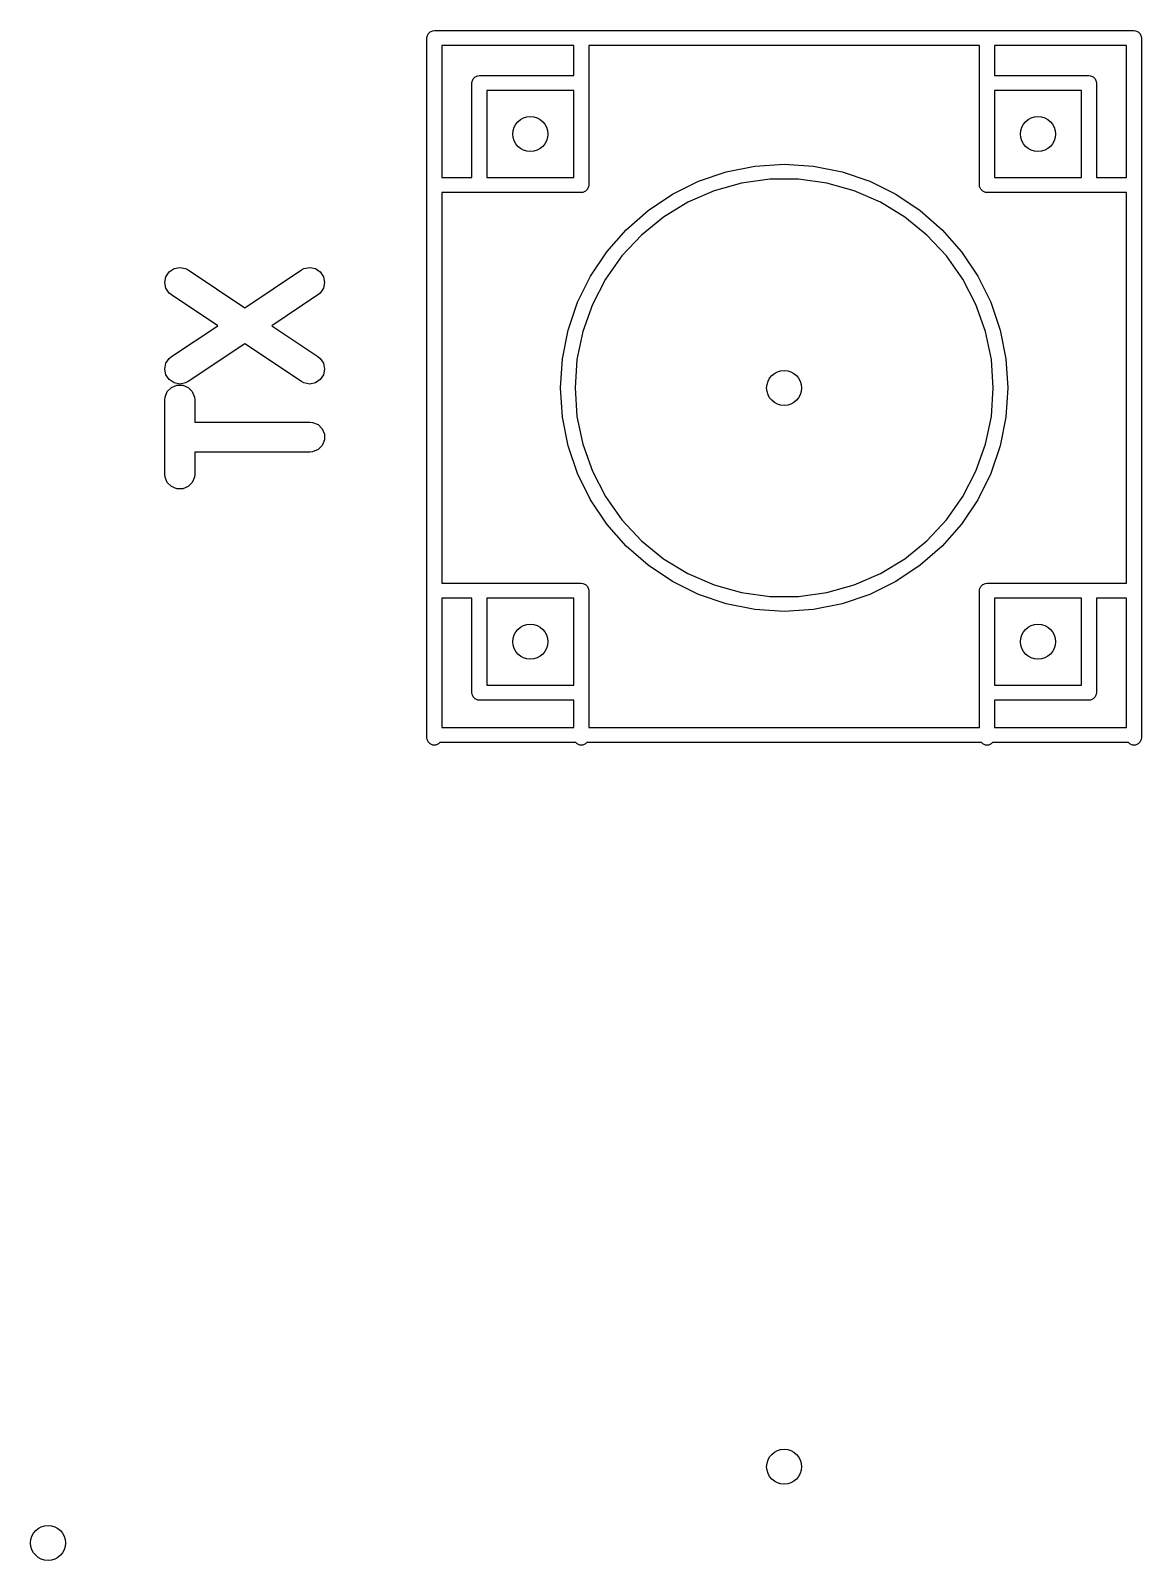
# Model space of a CAD drawing. Extents: x 4.85 to 7.17, y -4.82 to -3.28.
# Drawn here: x 6.729 to 7.167, y -4.665 to -4.062 of the extents above; entities that cross this region are included whole.
import ezdxf

# ---------------------------------------------------------------- set-up
doc = ezdxf.new("R2010")
doc.units = 0
doc.header["$MEASUREMENT"] = 0
doc.layers.add('BLACK', color=7, linetype='CONTINUOUS')

msp = doc.modelspace()

# ---------------------------------------------------------------- linework, layer by layer
at = {"layer": 'BLACK', "linetype": 'CONTINUOUS'}
for p, q in [((6.88532, -4.06526), (6.88537, -4.06469)), ((6.88532, -4.34085), (6.88532, -4.06526)), ((6.88537, -4.06469), (6.88581, -4.06362)), ((6.88581, -4.06362), (6.88663, -4.06281)), ((6.88663, -4.06281), (6.88769, -4.06237)), ((6.88769, -4.06237), (6.88827, -4.06231)), ((6.88827, -4.06231), (7.16386, -4.06231)), ((7.16386, -4.06231), (7.16444, -4.06237)), ((7.16444, -4.06237), (7.1655, -4.06281)), ((7.1655, -4.06281), (7.16632, -4.06362)), ((7.16632, -4.06362), (7.16676, -4.06469)), ((7.16676, -4.06469), (7.16681, -4.06526)), ((7.16681, -4.06526), (7.16681, -4.34085)), ((6.89122, -4.06822), (6.89122, -4.12018)), ((6.94319, -4.06822), (6.89122, -4.06822)), ((6.94319, -4.08003), (6.94319, -4.06822)), ((6.9491, -4.06822), (6.9491, -4.12314)), ((7.10303, -4.06822), (6.9491, -4.06822)), ((7.10303, -4.12314), (7.10303, -4.06822)), ((7.10894, -4.06822), (7.10894, -4.08003)), ((7.16091, -4.06822), (7.10894, -4.06822)), ((7.16091, -4.12018), (7.16091, -4.06822)), ((6.90303, -4.08298), (6.90309, -4.0824)), ((6.90303, -4.12018), (6.90303, -4.08298)), ((6.90309, -4.0824), (6.90353, -4.08134)), ((6.90353, -4.08134), (6.90435, -4.08052)), ((6.90435, -4.08052), (6.90541, -4.08008)), ((6.90541, -4.08008), (6.90599, -4.08003)), ((6.90599, -4.08003), (6.94319, -4.08003)), ((7.10894, -4.08003), (7.14614, -4.08003)), ((7.14614, -4.08003), (7.14672, -4.08008)), ((7.14672, -4.08008), (7.14778, -4.08052)), ((7.14778, -4.08052), (7.1486, -4.08134)), ((7.1486, -4.08134), (7.14904, -4.0824)), ((7.14904, -4.0824), (7.1491, -4.08298)), ((7.1491, -4.08298), (7.1491, -4.12018)), ((6.90894, -4.08593), (6.90894, -4.12018)), ((6.94319, -4.08593), (6.90894, -4.08593)), ((6.94319, -4.12018), (6.94319, -4.08593)), ((7.10894, -4.08593), (7.10894, -4.12018)), ((7.14319, -4.08593), (7.10894, -4.08593)), ((7.14319, -4.12018), (7.14319, -4.08593)), ((7.00326, -4.11796), (7.01457, -4.11571)), ((7.01457, -4.11571), (7.02606, -4.11496)), ((7.02606, -4.11496), (7.03756, -4.11571)), ((7.03756, -4.11571), (7.04887, -4.11796)), ((6.89122, -4.12018), (6.90303, -4.12018)), ((6.90894, -4.12018), (6.94319, -4.12018)), ((6.98201, -4.12676), (6.99235, -4.12166)), ((6.99235, -4.12166), (7.00326, -4.11796)), ((7.02044, -4.12086), (7.0093, -4.12239)), ((7.03169, -4.12086), (7.02044, -4.12086)), ((7.04283, -4.12239), (7.03169, -4.12086)), ((7.04887, -4.11796), (7.05978, -4.12166)), ((7.05978, -4.12166), (7.07012, -4.12676)), ((7.10894, -4.12018), (7.14319, -4.12018)), ((7.1491, -4.12018), (7.16091, -4.12018)), ((6.94614, -4.12609), (6.89122, -4.12609)), ((6.89122, -4.12609), (6.89122, -4.28003)), ((6.94672, -4.12603), (6.94614, -4.12609)), ((6.94778, -4.12559), (6.94672, -4.12603)), ((6.9486, -4.12478), (6.94778, -4.12559)), ((6.94904, -4.12371), (6.9486, -4.12478)), ((6.9491, -4.12314), (6.94904, -4.12371)), ((6.97243, -4.13316), (6.98201, -4.12676)), ((6.99847, -4.12543), (6.98816, -4.12991)), ((7.0093, -4.12239), (6.99847, -4.12543)), ((7.05366, -4.12543), (7.04283, -4.12239)), ((7.06397, -4.12991), (7.05366, -4.12543)), ((7.07012, -4.12676), (7.0797, -4.13316)), ((7.10309, -4.12371), (7.10303, -4.12314)), ((7.10353, -4.12478), (7.10309, -4.12371)), ((7.10435, -4.12559), (7.10353, -4.12478)), ((7.10541, -4.12603), (7.10435, -4.12559)), ((7.10599, -4.12609), (7.10541, -4.12603)), ((7.16091, -4.12609), (7.10599, -4.12609)), ((7.16091, -4.28003), (7.16091, -4.12609)), ((6.96377, -4.14076), (6.97243, -4.13316)), ((6.98816, -4.12991), (6.97855, -4.13575)), ((7.07358, -4.13575), (7.06397, -4.12991)), ((7.0797, -4.13316), (7.08836, -4.14076)), ((6.97855, -4.13575), (6.96983, -4.14285)), ((7.0823, -4.14285), (7.07358, -4.13575)), ((6.95617, -4.14943), (6.96377, -4.14076)), ((6.96983, -4.14285), (6.96215, -4.15106)), ((7.08997, -4.15106), (7.0823, -4.14285)), ((7.08836, -4.14076), (7.09596, -4.14943)), ((6.94977, -4.15901), (6.95617, -4.14943)), ((6.96215, -4.15106), (6.95567, -4.16025)), ((7.09646, -4.16025), (7.08997, -4.15106)), ((7.09596, -4.14943), (7.10236, -4.15901)), ((6.78249, -4.15925), (6.78377, -4.15733)), ((6.78377, -4.15733), (6.78568, -4.15605)), ((6.78568, -4.15605), (6.78794, -4.1556)), ((6.78794, -4.1556), (6.7902, -4.15604)), ((6.7902, -4.15604), (6.79122, -4.15659)), ((6.79122, -4.15659), (6.81354, -4.17146)), ((6.81354, -4.17146), (6.83585, -4.15659)), ((6.83585, -4.15659), (6.83687, -4.15604)), ((6.83687, -4.15604), (6.83913, -4.1556)), ((6.83913, -4.1556), (6.84139, -4.15605)), ((6.84139, -4.15605), (6.84331, -4.15733)), ((6.84331, -4.15733), (6.84459, -4.15925)), ((6.78204, -4.16151), (6.78249, -4.15925)), ((6.78249, -4.16377), (6.78204, -4.16151)), ((6.78378, -4.16568), (6.78249, -4.16377)), ((6.84458, -4.16377), (6.8433, -4.16568)), ((6.84503, -4.16151), (6.84458, -4.16377)), ((6.84459, -4.15925), (6.84503, -4.16151)), ((6.94467, -4.16934), (6.94977, -4.15901)), ((6.95567, -4.16025), (6.9505, -4.17023)), ((7.10163, -4.17023), (7.09646, -4.16025)), ((7.10236, -4.15901), (7.10746, -4.16934)), ((6.78467, -4.16641), (6.78378, -4.16568)), ((6.80289, -4.17856), (6.78467, -4.16641)), ((6.8424, -4.16641), (6.82418, -4.17856)), ((6.8433, -4.16568), (6.8424, -4.16641)), ((6.94096, -4.18026), (6.94467, -4.16934)), ((6.9505, -4.17023), (6.94673, -4.18083)), ((7.1054, -4.18083), (7.10163, -4.17023)), ((7.10746, -4.16934), (7.11117, -4.18026)), ((6.78467, -4.19071), (6.80289, -4.17856)), ((6.82418, -4.17856), (6.8424, -4.19071)), ((6.93872, -4.19156), (6.94096, -4.18026)), ((6.94673, -4.18083), (6.94444, -4.19184)), ((7.10769, -4.19184), (7.1054, -4.18083)), ((7.11117, -4.18026), (7.11341, -4.19156)), ((6.81354, -4.18566), (6.79122, -4.20054)), ((6.83585, -4.20054), (6.81354, -4.18566)), ((6.78204, -4.19562), (6.78249, -4.19336)), ((6.78249, -4.19336), (6.78378, -4.19144)), ((6.78378, -4.19144), (6.78467, -4.19071)), ((6.8424, -4.19071), (6.8433, -4.19144)), ((6.8433, -4.19144), (6.84458, -4.19336)), ((6.84458, -4.19336), (6.84503, -4.19562)), ((6.93796, -4.20306), (6.93872, -4.19156)), ((6.94444, -4.19184), (6.94368, -4.20306)), ((7.10845, -4.20306), (7.10769, -4.19184)), ((7.11341, -4.19156), (7.11417, -4.20306)), ((6.78249, -4.19788), (6.78204, -4.19562)), ((6.78377, -4.19979), (6.78249, -4.19788)), ((6.78568, -4.20108), (6.78377, -4.19979)), ((6.84331, -4.19979), (6.84139, -4.20108)), ((6.84459, -4.19788), (6.84331, -4.19979)), ((6.84503, -4.19562), (6.84459, -4.19788)), ((6.78215, -4.20666), (6.78304, -4.20453)), ((6.78304, -4.20453), (6.78467, -4.2029)), ((6.78467, -4.2029), (6.78679, -4.20202)), ((6.78794, -4.20153), (6.78568, -4.20108)), ((6.78679, -4.20202), (6.7891, -4.20202)), ((6.7902, -4.20108), (6.78794, -4.20153)), ((6.7891, -4.20202), (6.79123, -4.2029)), ((6.79122, -4.20054), (6.7902, -4.20108)), ((6.79123, -4.2029), (6.79286, -4.20453)), ((6.79286, -4.20453), (6.79374, -4.20666)), ((6.83687, -4.20108), (6.83585, -4.20054)), ((6.83913, -4.20153), (6.83687, -4.20108)), ((6.84139, -4.20108), (6.83913, -4.20153)), ((6.93872, -4.21456), (6.93796, -4.20306)), ((6.94368, -4.20306), (6.94444, -4.21428)), ((7.10769, -4.21428), (7.10845, -4.20306)), ((7.11417, -4.20306), (7.11341, -4.21456)), ((6.78204, -4.20781), (6.78215, -4.20666)), ((6.78204, -4.23705), (6.78204, -4.20781)), ((6.79374, -4.20666), (6.79385, -4.20781)), ((6.79385, -4.20781), (6.79385, -4.21652)), ((6.79385, -4.21652), (6.83913, -4.21652)), ((6.83913, -4.21652), (6.84028, -4.21664)), ((6.84028, -4.21664), (6.84241, -4.21752)), ((6.84241, -4.21752), (6.84404, -4.21915)), ((6.94096, -4.22586), (6.93872, -4.21456)), ((6.94444, -4.21428), (6.94673, -4.22529)), ((7.1054, -4.22529), (7.10769, -4.21428)), ((7.11341, -4.21456), (7.11117, -4.22586)), ((6.84404, -4.21915), (6.84492, -4.22128)), ((6.84492, -4.22358), (6.84404, -4.22571)), ((6.84492, -4.22128), (6.84492, -4.22358)), ((6.83913, -4.22834), (6.79385, -4.22834)), ((6.79385, -4.22834), (6.79385, -4.23705)), ((6.84028, -4.22822), (6.83913, -4.22834)), ((6.84241, -4.22734), (6.84028, -4.22822)), ((6.84404, -4.22571), (6.84241, -4.22734)), ((6.94467, -4.23677), (6.94096, -4.22586)), ((6.94673, -4.22529), (6.9505, -4.23588)), ((7.10163, -4.23588), (7.1054, -4.22529)), ((7.11117, -4.22586), (7.10746, -4.23677)), ((6.9505, -4.23588), (6.95567, -4.24587)), ((7.09646, -4.24587), (7.10163, -4.23588)), ((6.78215, -4.23821), (6.78204, -4.23705)), ((6.78304, -4.24033), (6.78215, -4.23821)), ((6.78467, -4.24196), (6.78304, -4.24033)), ((6.78679, -4.24285), (6.78467, -4.24196)), ((6.79123, -4.24196), (6.7891, -4.24285)), ((6.79286, -4.24033), (6.79123, -4.24196)), ((6.79374, -4.23821), (6.79286, -4.24033)), ((6.79385, -4.23705), (6.79374, -4.23821)), ((6.94977, -4.24711), (6.94467, -4.23677)), ((7.10746, -4.23677), (7.10236, -4.24711)), ((6.7891, -4.24285), (6.78679, -4.24285)), ((6.95617, -4.25669), (6.94977, -4.24711)), ((6.95567, -4.24587), (6.96215, -4.25505)), ((7.08997, -4.25505), (7.09646, -4.24587)), ((7.10236, -4.24711), (7.09596, -4.25669)), ((6.96377, -4.26536), (6.95617, -4.25669)), ((6.96215, -4.25505), (6.96983, -4.26327)), ((7.0823, -4.26327), (7.08997, -4.25505)), ((7.09596, -4.25669), (7.08836, -4.26536)), ((6.97243, -4.27295), (6.96377, -4.26536)), ((6.96983, -4.26327), (6.97855, -4.27037)), ((7.07358, -4.27037), (7.0823, -4.26327)), ((7.08836, -4.26536), (7.0797, -4.27295)), ((6.97855, -4.27037), (6.98816, -4.27621)), ((7.06397, -4.27621), (7.07358, -4.27037)), ((6.98201, -4.27936), (6.97243, -4.27295)), ((6.98816, -4.27621), (6.99847, -4.28069)), ((7.05366, -4.28069), (7.06397, -4.27621)), ((7.0797, -4.27295), (7.07012, -4.27936)), ((6.89122, -4.28003), (6.94614, -4.28003)), ((6.94614, -4.28003), (6.94672, -4.28008)), ((6.94672, -4.28008), (6.94778, -4.28052)), ((6.94778, -4.28052), (6.9486, -4.28134)), ((6.9486, -4.28134), (6.94904, -4.2824)), ((6.94904, -4.2824), (6.9491, -4.28298)), ((6.9491, -4.28298), (6.9491, -4.3369)), ((6.99235, -4.28445), (6.98201, -4.27936)), ((7.00326, -4.28816), (6.99235, -4.28445)), ((6.99847, -4.28069), (7.0093, -4.28372)), ((7.0093, -4.28372), (7.02044, -4.28526)), ((7.03169, -4.28526), (7.04283, -4.28372)), ((7.04283, -4.28372), (7.05366, -4.28069)), ((7.05978, -4.28445), (7.04887, -4.28816)), ((7.07012, -4.27936), (7.05978, -4.28445)), ((7.10303, -4.28298), (7.10309, -4.2824)), ((7.10303, -4.3369), (7.10303, -4.28298)), ((7.10309, -4.2824), (7.10353, -4.28134)), ((7.10353, -4.28134), (7.10435, -4.28052)), ((7.10435, -4.28052), (7.10541, -4.28008)), ((7.10541, -4.28008), (7.10599, -4.28003)), ((7.10599, -4.28003), (7.16091, -4.28003)), ((6.89122, -4.28593), (6.89122, -4.3369)), ((6.90303, -4.28593), (6.89122, -4.28593)), ((6.90303, -4.32314), (6.90303, -4.28593)), ((6.90894, -4.28593), (6.90894, -4.32018)), ((6.94319, -4.28593), (6.90894, -4.28593)), ((6.94319, -4.32018), (6.94319, -4.28593)), ((7.01457, -4.29041), (7.00326, -4.28816)), ((7.02606, -4.29116), (7.01457, -4.29041)), ((7.02044, -4.28526), (7.03169, -4.28526)), ((7.03756, -4.29041), (7.02606, -4.29116)), ((7.04887, -4.28816), (7.03756, -4.29041)), ((7.10894, -4.28593), (7.10894, -4.32018)), ((7.14319, -4.28593), (7.10894, -4.28593)), ((7.14319, -4.32018), (7.14319, -4.28593)), ((7.1491, -4.28593), (7.1491, -4.32314)), ((7.16091, -4.28593), (7.1491, -4.28593)), ((7.16091, -4.3369), (7.16091, -4.28593)), ((6.90894, -4.32018), (6.94319, -4.32018)), ((7.10894, -4.32018), (7.14319, -4.32018)), ((6.90309, -4.32371), (6.90303, -4.32314)), ((6.90353, -4.32478), (6.90309, -4.32371)), ((6.90435, -4.32559), (6.90353, -4.32478)), ((6.90541, -4.32603), (6.90435, -4.32559)), ((6.90599, -4.32609), (6.90541, -4.32603)), ((6.94319, -4.32609), (6.90599, -4.32609)), ((6.94319, -4.3369), (6.94319, -4.32609)), ((7.14614, -4.32609), (7.10894, -4.32609)), ((7.10894, -4.32609), (7.10894, -4.3369)), ((7.14672, -4.32603), (7.14614, -4.32609)), ((7.14778, -4.32559), (7.14672, -4.32603)), ((7.1486, -4.32478), (7.14778, -4.32559)), ((7.14904, -4.32371), (7.1486, -4.32478)), ((7.1491, -4.32314), (7.14904, -4.32371)), ((6.89122, -4.3369), (6.94319, -4.3369)), ((6.9491, -4.3369), (7.10303, -4.3369)), ((7.10894, -4.3369), (7.16091, -4.3369)), ((6.88537, -4.34143), (6.88532, -4.34085)), ((6.88581, -4.34249), (6.88537, -4.34143)), ((6.88663, -4.34331), (6.88581, -4.34249)), ((6.88769, -4.34375), (6.88663, -4.34331)), ((6.88885, -4.34375), (6.88769, -4.34375)), ((6.88991, -4.34331), (6.88885, -4.34375)), ((6.89041, -4.34281), (6.88991, -4.34331)), ((6.944, -4.34281), (6.89041, -4.34281)), ((6.9445, -4.34331), (6.944, -4.34281)), ((6.94557, -4.34375), (6.9445, -4.34331)), ((6.94672, -4.34375), (6.94557, -4.34375)), ((6.94778, -4.34331), (6.94672, -4.34375)), ((6.94829, -4.34281), (6.94778, -4.34331)), ((7.10384, -4.34281), (6.94829, -4.34281)), ((7.10435, -4.34331), (7.10384, -4.34281)), ((7.10541, -4.34375), (7.10435, -4.34331)), ((7.10656, -4.34375), (7.10541, -4.34375)), ((7.10763, -4.34331), (7.10656, -4.34375)), ((7.10813, -4.34281), (7.10763, -4.34331)), ((7.16172, -4.34281), (7.10813, -4.34281)), ((7.16222, -4.34331), (7.16172, -4.34281)), ((7.16328, -4.34375), (7.16222, -4.34331)), ((7.16444, -4.34375), (7.16328, -4.34375)), ((7.1655, -4.34331), (7.16444, -4.34375)), ((7.16632, -4.34249), (7.1655, -4.34331)), ((7.16676, -4.34143), (7.16632, -4.34249)), ((7.16681, -4.34085), (7.16676, -4.34143))]:
    msp.add_line(p, q, dxfattribs=at)
at = {"layer": 'BLACK'}
for centre in [(6.92606, -4.10306), (7.12606, -4.10306), (7.02606, -4.20306), (6.92606, -4.30306), (7.12606, -4.30306), (7.02606, -4.62806), (6.73606, -4.65806)]:
    msp.add_circle(centre, 0.00689, dxfattribs=at)

doc.saveas('drawing.dxf')
